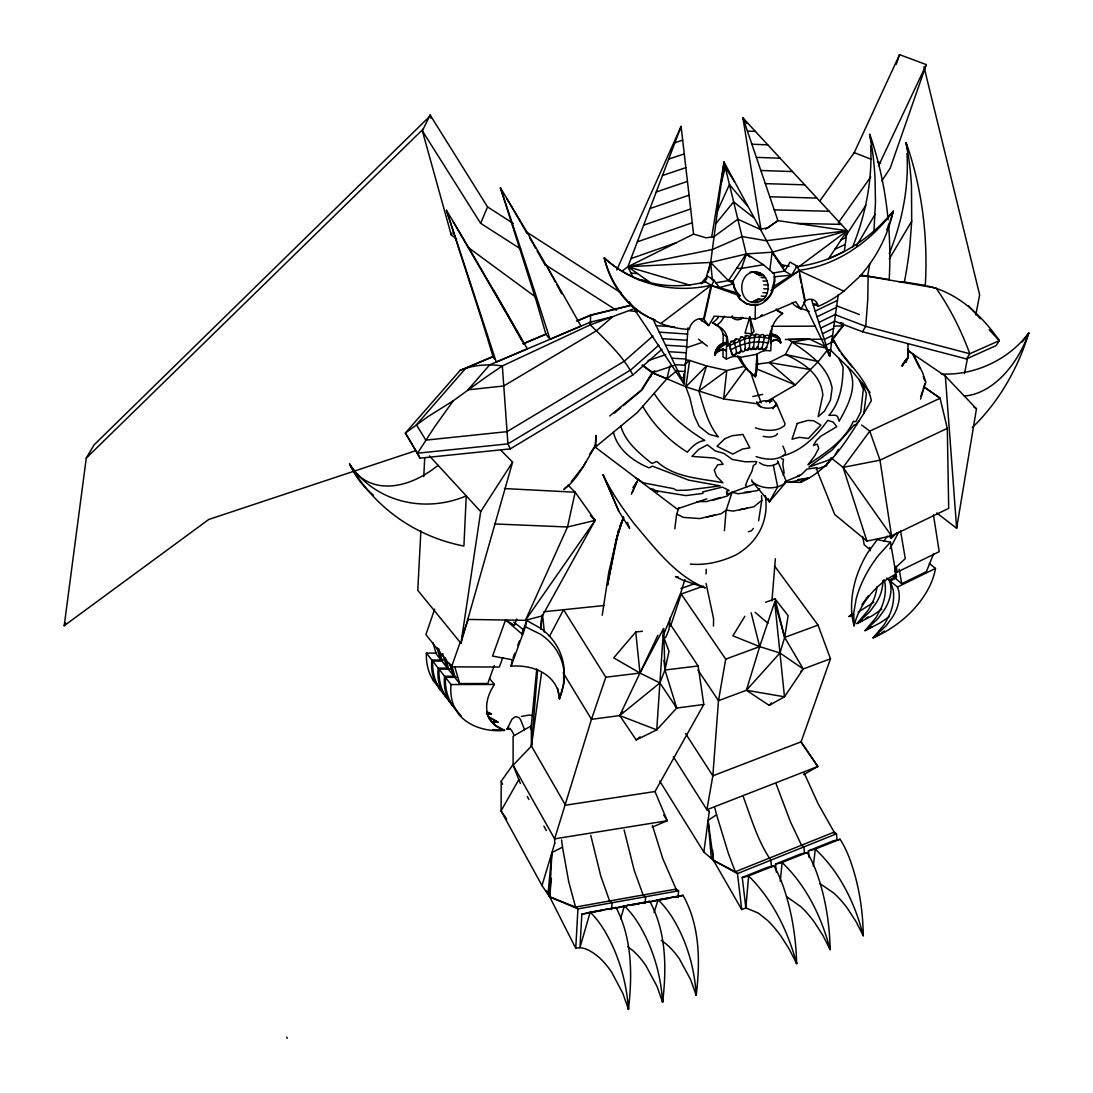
<?xml version="1.0" encoding="UTF-8"?>
<svg xmlns="http://www.w3.org/2000/svg" width="1093" height="1093" viewBox="0 0 1093 1093"><rect width="100%" height="100%" fill="white"/><g stroke="black" fill="none" stroke-linecap="round" stroke-linejoin="round"><path stroke-width="1.5" d="M829.71 352.971L829.696 356.332L803.56 301.996M512.918 764.758L501.236 781.208L501.059 810.897L541.991 885.576L549.683 896.82L575.751 948.314C584.181 945.923 592.174 951.962 598.472 956.881A60.375 29.333 68.7 0 1 611.725 972.333L622.86 993.346L628.461 1009.358C632.41 975.339 632.287 938.491 616.028 907.463L581.845 914.158L579.973 947.508L590.206 912.136A66.086 28.568 69 0 1 604.183 930.061C618.529 954.025 626.562 981.569 628.461 1009.358L628.024 1003.661M723.06 348.776L722.979 356.81L726.353 359.119L731.039 357.083A18.854 15.37 -55.4 0 1 740.275 357.37L756.984 354.255A18.745 15.165 -56.1 0 1 766.193 350.539L770.756 350.839L771.713 328.815M723.115 343.953L723.197 334.321A23.472 19.373 -55.9 0 0 717.705 325.7M726.353 359.119L726.585 336.589A23.527 19.401 -55.9 0 1 727.214 345.497L729.632 345.497L746.068 338.461L759.43 336.945L769.13 338.379L766.63 347.67A2.61 2.118 -56.8 0 1 763.747 349.815A2.61 2.118 -56.8 0 1 762.299 347.055L764.444 337.491A2.869 2.336 -57.1 0 1 767.655 335.25A2.869 2.336 -57.1 0 1 769.13 338.379M713.483 626.166L713.592 618.843L706.078 583.443M749.456 347.683L749.607 337.846A2.883 2.35 -56.9 0 1 752.298 334.813A2.883 2.35 -56.9 0 1 754.635 337.218L753.596 347.123A2.364 1.926 -56.6 0 1 751.397 349.623A2.364 1.926 -56.6 0 1 749.456 347.683A2.364 1.926 -56.5 0 1 747.448 350.361A2.364 1.926 -56.5 0 1 745.317 348.653L744.565 339.062A2.883 2.35 -56.8 0 1 746.984 335.783A2.883 2.35 -56.8 0 1 749.607 337.846L749.443 337.737M699.807 318.773L708.66 325.591L714.262 316.15L755.14 318.992L755.372 305.111A24.169 19.824 -58.9 0 0 758.378 304.182M770.743 342.546L770.196 334.772L772.778 334.554A11.9 9.646 -56.9 0 1 780.634 342.847A8.881 6.599 -60.8 0 0 770.743 342.546L770.059 342.095A8.812 7.132 -56.9 0 1 780.634 342.847A11.955 10.247 -57.5 0 0 780.019 340.169M680.994 129.835L681.076 126.433L616.766 269.985M775.374 558.769L771.945 600.904M899.402 281.994L904.362 282.049A286.885 186.876 -72.3 0 0 909.909 245.31L911.699 221.223L911.494 186.206A273.619 178.883 -72.1 0 0 907.887 153.102L905.933 142.582L907.887 150.629M873.949 231.074L875.479 202.26L875.042 178.719A277.649 178.296 -72.4 0 0 871.558 145.109L869.645 134.453L871.995 144.249M706.051 573.989L706.242 569.289M561.583 839.984L562.499 847.157L551.91 852.581L549.683 896.82L577.937 908.884L678.589 890.822L678.097 897.517M420.887 530.938L417.772 590.329L460.973 643.312L512.59 462.134L500.922 450.33M423.742 476.644L424.726 457.967M595.89 435.301L595.275 447.174L677.004 508.942L706.788 498.9M575.751 948.314L577.937 908.884L575.546 907.067L549.683 896.82L546.445 890.918M611.643 909.567L612.066 902.763L609.621 900.96L600.795 876.135L590.753 835.271M645.157 903.487L645.608 896.738L643.121 894.962L634.213 870.37L624.103 829.888M554.697 843.345L554.629 838.864L591.477 719.317L605.809 677.223L639.992 673.056L663.56 628.557L656.743 729.864L636.194 739.92L619.731 715.573L657.904 635.265M688.016 327.791L684.095 383.985L629.349 301.791M669.968 618.187L669.08 629.486L665.637 637.67M842.826 322.954L842.58 326.042L832.374 339.144L831.172 342.205M669.148 622.655L698.14 665.965L703.783 704.466L655.008 791.523L565.518 805.199L531.444 746.054L537.619 669.654M540.912 628.912L542.005 615.332M854.466 621.89L854.152 625.838A48.925 27.667 -52.1 0 1 865.875 600.317C873.676 589.414 883.813 579.905 896.041 574.18L890.44 542.224L877.214 539.641L867.815 552.552A66.359 38.624 -65.7 0 0 854.835 582.583C851.201 596.641 850.053 611.738 854.152 625.838L853.715 613.173L856.174 598.964A72.439 39.225 -55.3 0 1 879.004 554.779L890.44 542.224M723.47 168.868L724.031 162.119L775.839 257.798M596.191 436.08L595.275 447.174L637.192 412.635L666.894 378.779L676.991 370.636M742.27 877.447L767.327 867.364L773.899 865.902A63.572 18.718 78.2 0 1 782.588 884.565C791.619 909.909 795.991 936.81 796.647 963.671L789.324 949.257L780.976 936.154A58.093 22.967 60.8 0 0 767.45 920.361L758.392 913.12L745.836 907.9L742.27 877.447L748.65 876.053L745.836 907.9L741.723 909.567L713.456 860.328L703.851 852.103L659.762 781.126M547.989 894.347L551.91 852.581M551.418 878.376L549.683 896.82L549.123 893.514M536.759 668.902L531.253 725.861L531.444 746.054L513.109 765.209L520.364 783.49M540.652 628.68L541.95 615.277M724.413 530.624L726.053 510.786L732.023 492.315L737.98 493.749L750.672 492.096M780.238 881.026L782.151 862.568L775.524 864.057L776.426 872.378M602.229 615.25L608.801 572.131L618.556 530.788L623.475 517.098L615.701 541.677L607.489 585.315L618.556 530.788L615.701 541.677L623.475 517.098M813.315 866.025L815.31 849.22L808.451 850.805L809.121 857.458M674.818 528.807L676.663 513.983L678.903 507.903M416.091 450.576L208.79 519.448L64.2 625.729L86.279 458.09L94.094 444.851L429.221 116.842M769.773 270.367L772.164 252.21L847.143 230.76L844.274 251.404L828.562 258.768L847.143 230.76L742.939 117.935L761.124 230.295M708.373 272.239L710.655 262.429L724.031 162.119L746.218 253.904L749.948 257.101M703.851 852.103L709.302 811.32M784.842 481.986L800.65 482.368C830.543 469.239 846.815 439.728 863.771 413.523L866.421 393.671L862.227 383.219M531.444 746.054L541.609 672.291M838.249 294.768L829.696 356.332L811.539 299.701M744.961 366.196L726.777 370.527L706.529 365.895L698.878 390.98C703.605 406.828 707.745 423.66 718.347 436.845L709.193 434.317L699.124 426.297L694.028 415.203L689.874 397.92L685.817 386.799L689.628 360.444L686.431 359.966M460.973 643.312L480.701 511.579L512.59 462.134M758.597 520.733L761.821 500.334L761.52 495.662M711.625 237.495L724.031 162.119M753.596 347.123A2.541 2.063 -56.7 0 0 755.468 349.405A2.541 2.063 -56.7 0 0 757.982 346.891L759.594 337.054A2.869 2.336 -57.1 0 1 762.682 334.554A2.869 2.336 -57.1 0 1 764.444 337.491L763.747 337.04A2.869 2.336 -57.1 0 0 763.829 336.33M936.756 512.959L956.635 528.288L976.473 408.823L945.363 376.088L909.39 351.645M703.386 586.121L681.199 594.032L725.697 659.134L718.484 700.709L712.841 775.839L706.898 809.735L709.275 811.484M964.545 373.56L967.428 358.477M975.789 314.934L979.642 294.837L923.981 66.755M511.1 666.129L525.432 626.822L526.717 620.469L541.117 628.612A72.37 62.451 -14.5 0 1 560.244 652.849C566.242 667.495 565.395 684.273 559.452 698.796A53.133 40.086 -20.9 0 0 549.151 677.223C538.876 668.083 524.503 665.2 511.1 666.129L512.467 659.544M684.86 579.591L680.966 592.269L663.027 636.017M708.66 325.591L703.605 318.869L711.051 285.314A152.296 132.198 -63.4 0 1 653.956 284.713L644.884 282.021A152.296 132.198 -63.4 0 1 604.251 257.852A118.727 96.553 -60 0 0 640.553 312.53L648.436 317.107M704.193 319.265L711.652 285.697L714.03 280.232L707.362 276.023L704.999 281.447L701.282 283.715M756.629 272.075C736.901 269.998 736.737 305.166 756.711 302.46C773.393 299.564 771.207 270.668 753.692 271.952M670.064 365.882L666.894 378.779L685.817 386.799L723.621 398.904L758.351 403.973M530.474 728.963L531.253 725.861L513.109 736.258L513.109 765.209L554.629 838.864L667.249 820.747L655.008 791.523M755.072 483.844L726.872 494.255L727.173 493.039M721.148 183.706L725.274 167.256L734.482 181.698M751.697 479.841L752.298 481.726L769.349 501.837L785.58 482.71L786.086 480.865L777.615 461.014L777.67 463.036C772.737 467.025 764.116 466.574 759.334 462.503M749.757 316.861L745.002 333.092L751.765 333.734L754.033 331.452L749.757 316.861L751.765 333.734M541.991 885.576L554.752 843.168M777.396 433.47L777.096 434.44C773.434 437.815 767.71 437.227 763.16 436.367M620.578 918.721L624.431 905.947L649.802 901.356C666.457 931.864 666.675 968.576 662.618 1002.267L657.03 986.405L645.881 965.597A59.883 29.784 68.4 0 0 632.519 950.323L627.833 946.757M740.043 295.875L737.707 293.156A25.877 23.704 -77.5 0 1 733.485 283.784L728.471 280.641L710.655 262.429L704.999 281.447L711.652 285.697L740.043 295.875L737.966 296.244L739.893 299.086L746.833 304.073L757.039 305.22A25.002 21.997 -86.5 0 0 772.97 290.615L774.896 280.628L774.131 273.878L763.447 264.725L746.546 253.918L710.655 262.429L627.901 266.747L621.849 271.283M920.88 396.24L922.752 390.215M920.538 399.136L925.867 382.058L922.328 372.085L913.038 353.667M654.079 912.559L658.068 899.853L683.002 895.345C700.039 925.361 700.326 961.908 696.186 995.313L690.626 979.574L679.436 958.971A59.405 30.221 68.1 0 0 665.992 943.874L661.265 940.349M923.257 388.616L924.774 383.793M670.487 626.439L681.199 594.032M631.535 304.988L590.616 315.057L590.357 325.222M747.967 687.333L746.41 690.257L769.185 705.381L784.487 696.801L803.259 668.971L784.665 637.41L774.718 602.038L759.676 646.619L746.41 690.257L718.484 700.709L697.949 669.968M434.672 609.115L425.901 634.609L451.532 666.867L499.351 667.017L502.739 657.672M896.26 64.337L899.58 54.65L926.29 64.61L890.221 168.103L881.819 180.932M451.532 666.867L460.372 641.714M462.038 637L468.118 619.704M685.53 733.471L712.841 775.839L801.114 741.819L830.475 658.778L818.029 625.114L774.554 565.969M746.546 253.918L741.382 268.441L733.13 280.874L733.99 287.664L738.226 296.654A24.989 21.983 -86.5 0 0 757.039 305.22M516.757 618.993L514.448 625.36L505.567 619.881L492.547 656.06L513.218 659.94M494.255 665.555L487.765 683.521L459.675 683.562L455.467 678.247L451.477 664.667M513.041 657.986L514.748 653.3M517.686 645.58L519.421 640.826M521.73 634.486L526.717 620.469M783.189 475.277L784.118 472.832L782.82 464.306L783.503 459.292L781.29 458.718M650.321 377.29L652.138 372.713L654.789 370.732M781.372 266.173L781.864 264.943L772.164 252.21L746.218 253.904L728.471 280.641L715.86 282.786M933.627 553.632L926.399 571.625L901.725 583.703L896.328 579.194L894.634 569.549M852.581 247.1C865.574 215.02 872.501 180.181 870.656 145.519M889.278 253.467C902.162 221.92 908.952 187.6 906.985 153.485M623.556 517.672L620.1 526.075L623.666 518.328M520.637 248.931L480.633 223.314L487.546 206.905L430.123 115.011L422.363 130.859L451.245 234.995L456.724 239.025M774.636 276.734L774.404 276.775A25.89 21.273 -84.4 0 1 772.491 287.131C772.259 291.585 770.866 295.998 764.048 301.053M451.245 234.995L452.092 233.069M632.273 492.356L636.891 481.904L631.358 494.282M785.225 481.48L799.762 475.633L797.371 475.933L801.579 474.471L806.825 469.17L817.195 467.558L816.307 469.252L826.185 465.755L827.524 462.749M905.318 362.452L907.108 358.436M905.919 362.343L908.31 356.974L907.887 344.076M717.541 210.758L729.455 184.567L747.516 206.085M830.885 343.68L833.016 339.021L843.222 325.919L841.35 323.186M819.695 201.167L854.234 152.637L899.58 54.65M878.622 165.712L926.29 64.61M585.889 461.656L583.703 465.96L571.325 481.589M589.537 454.51L595.548 445.042M549.451 636.386L563.551 609.703L605.809 677.223M889.921 548.809L898.678 532.291M825.775 346.877L809.312 338.939L792.029 342.191L785.389 354.474L769.171 362.521L756.315 364.297M64.2 625.729L65.703 623.01M568.018 485.155L575.178 492.219L595.125 520.377L542.36 615.851L525.405 620.332L467.585 619.43M518.82 779.582L501.059 810.897L506.565 818.917M792.193 302.406L793.901 304.865L800.814 309.1L805.336 301.313L799.188 270.736L797.043 266.132L790.075 262.06L784.665 271.064L772.409 273.154M489.541 678.507L494.378 684.45L491.467 689.41A53.051 33.664 -33 0 0 488.557 716.94C491.467 723.621 497.684 728.252 504.515 730.384C484.568 732.392 460.754 724.782 453.294 704.438A79.406 52.833 -35.7 0 1 451.04 684.532L445.397 677.318L457.011 677.318M856.516 245.939L875.11 214.283M863.771 413.523L871.326 400.694C866.872 376.429 843.29 360.95 833.016 339.021L839.397 350.867M835.257 454.606L838.399 449.278M889.319 258.904L911.699 221.223M772.491 287.131L791.605 275.176L797.043 266.132M744.825 616.315L732.884 635.825L759.676 646.619L779.965 652.972L803.259 668.971L830.475 658.778M673.479 365.609L652.835 372.59L642.083 389.873L623.27 405.681M834.301 321.028L862.404 331.726L865.738 326.383L867.801 299.072L868.129 275.463M908.31 356.974L902.108 366.018L908.31 356.974L908.133 349.009M906.835 358.504L902.394 364.994M862.404 331.726L966.444 358.914L969.805 353.763L999.344 340.633C981.897 315.576 957.946 292.651 927.329 285.983M845.354 236.539L865.929 205.17M883.731 541.486L887.284 536.089M868.307 595.822L861.912 604.675M632.874 487.697L638.64 479.294M902.394 364.843L905.045 360.963M826.185 465.755L831.828 457.598M590.316 515.609L595.125 520.377L525.405 620.332L567.527 526.99L575.178 492.219L504.447 488.557M772.874 408.796L776.454 403.659L772.614 398.795L769.554 402.88M838.249 222.89L870.738 176.875M746.3 368.081L723.621 398.904L726.777 370.527L698.878 390.98M923.708 386.84L940.089 398.248L947.303 428.374L948.697 508.368L891.519 535.953L866.927 541.076L843.099 467.38L869.782 431.134L940.24 398.18L923.845 386.785M622.709 711.57L619.731 715.573L591.477 719.317L563.196 672.837M632.56 309.305L590.357 324.853L580.383 329.458L502.329 365.95L485.593 377.358L453.281 400.748L434.304 427.308L417.526 453.199L420.026 458.158L510.24 448.895L632.847 374.981L661.975 349.227M508.682 726.995L507.002 729.168L510.322 728.471M766.043 401.91L795.321 384.955L818.315 361.551L827.715 349.651M753.405 528.384L751.424 530.815L748.35 531.704M859.371 420.463L855.313 425.437L854.439 424.726L832.074 450.043L808.916 467.053L828.248 460.262L832.989 457.407M715.819 223.655L733.635 201.877L753.692 217.657M800.65 482.368L802.795 479.745M596.231 444.906C586.108 460.098 578.948 478.283 563.715 489.568M642.411 631.262L635.743 632L613.719 657.863L639.992 673.056L659.899 682.92L676.731 708.045L703.783 704.466M493.203 356.345L460.208 370.322L405.38 433.047L420.026 458.158M701.023 283.347L705.928 277.786L706.843 278.783M663.97 660.227L664.968 670.009L676.731 708.045L656.743 729.864L619.731 715.573L659.899 682.92L664.968 670.009L668.998 651.387L663.123 635.552M769.185 705.381L771.467 702.949M800.978 671.403L803.259 668.971M741.573 317.708L742.256 317.339M741.382 318.609L742.092 318.049M785.58 482.71C776.686 490.115 760.878 489.268 752.298 481.726M685.817 386.799L706.529 365.895L689.628 360.444L684.573 364.516M889.21 535.925L891.314 538.303L896.916 532.674M852.198 613.433L849.111 616.534L853.633 614.444M86.279 458.09L423.278 128.988M894.743 568.428L905.277 558.646L900.55 530.925M715.683 350.716L718.005 348.653M658.833 345.156L630.893 369.83L507.944 443.867L417.526 453.199L405.38 433.047L427.787 416.775L453.281 400.748M652.972 335.961L624.199 361.264L507.015 431.653L425.805 440.137L416.419 424.767L465.686 368.327L493.052 356.728L494.664 359.392M813.902 303.745L818.206 306.341A117.197 94.804 -66.5 0 0 843.864 291.162L859.084 277.103A117.197 94.804 -66.5 0 0 893.241 211.14A149.331 124.807 -61.5 0 1 855.505 244.928L847.02 250.024A149.331 124.807 -61.5 0 1 795.909 266.719M614.485 413.045L620.756 407.785M564.33 488.667L568.237 485.511M761.821 500.334L753.801 506.797L739.674 509.68M852.581 613.76L849.111 616.534L851.925 614.963M636.194 739.92L640.115 736.832M732.023 492.315L727.132 496.072L713.005 500.184M873.772 602.202L858.128 612.217M881.819 609.143L871.995 615.905L857.035 623.556L868.266 610.208L873.471 600.262A46.521 33.555 -49.1 0 0 876.996 586.736M889.483 616.493L880.07 622.942L865.028 630.647L876.326 617.231L881.573 607.243A46.78 33.596 -49.1 0 0 884.797 582.46L884.032 579.522M705.586 281.83A152.036 124.643 -64.6 0 1 651.305 282.95L642.711 280.559A152.036 124.643 -64.6 0 1 604.251 257.852A118.987 102.469 -62 0 0 643.627 314.661L660.787 323.514L711.051 285.314M797.863 267.457L847.143 230.76L777.915 220.636L765.537 229.12M721.216 349.432A8.963 6.954 -63.8 0 1 724.919 349.842L726.271 350.757A8.963 7.651 -46 0 0 714.685 355.061A12.05 9.728 -64.3 0 1 722.446 343.27L725.001 342.464L726.353 343.38L715.997 350.921L722.145 350.061M759.785 488.803L757.121 490.716L744.47 492.356M771.002 290.492L799.188 270.736L798.559 270.367A149.727 119.875 -68.3 0 0 849.958 251.65L857.95 246.267A149.727 119.875 -68.3 0 0 893.241 211.14A116.896 96.239 -57.8 0 1 890.085 221.319M609.785 415.941L641.4 390.01L652.138 372.713L666.894 378.779L652.138 372.713L641.96 365.253M756.711 302.46L751.97 302.146L758.392 298.963L763.146 299.263M758.72 298.976L752.312 302.16M881.627 632.847L884.387 630.989M865.465 618.665L868.197 616.821M711.338 858.524L708.086 820.392L716.571 814.763L714.836 807.973M774.404 276.775L791.605 275.176L799.188 270.736M803.642 774.623L817.824 766.466L801.114 741.819M880.248 633.79L873.116 637.82L884.483 624.322L889.77 614.293A47.04 33.637 -49.1 0 0 893.063 589.414L890.18 580.943L896.246 577.978M872.132 626.644L865.028 630.647L877.98 618.665L884.483 609.744A49.24 30.522 -36.2 0 0 890.33 583.676L889.115 580.041L886.724 578.033M862.678 620.373L857.035 623.556L869.905 611.629L876.354 602.749A48.98 30.522 -36.2 0 0 882.679 580.656M746.847 123.495L742.939 117.935L777.915 220.636L767.737 227.931L759.867 229.202L737.83 219.215L714.098 236.566L706.133 237.85L693.563 234.107L627.901 266.747L632.82 277.021M827.893 350.716L830.68 349.336M826.089 345.074L831.65 342.341M824.286 339.431L832.62 335.346M890.18 580.943L897.462 587.05L935.485 568.442L929.296 563.455M822.469 333.775L833.59 328.351M894.675 570.027L897.216 572.131L939.215 551.664L933.463 514.94M893.364 576.721L896.26 575.314M889.115 580.041L896.697 576.353M818.835 322.449L835.53 314.36M820.652 328.119L834.56 321.356M817.017 316.779L836.5 307.365M815.2 311.095L837.47 300.37M813.37 305.398L816.321 303.977M947.303 428.374L879.988 460.167L843.099 467.38L831.131 457.926M834.874 249.259L845.244 244.408M841.173 239.763L846.214 237.413M966.444 358.914L996.065 345.634L999.344 340.633L989.165 329.744M550.025 339.281L580.97 326.083A300.151 18.567 60 0 0 561.023 290.82L527.072 232.358A286.68 17.843 60 0 0 506.974 198.68L500.43 187.846A291.093 8.02 72 0 1 550.011 339.254M755.14 318.992L795.69 301.709L800.814 309.1M652.179 827.141L667.249 820.747L663.683 814.941M523.055 343.694L546.623 333.707M576.476 321.055L590.616 315.057M523.615 343.694L523.192 342.71L523.656 343.762L545.899 334.335L549 338.038M577.924 320.755L590.493 315.426L631.563 305.33M747.721 876.258L773.899 865.902M781.194 862.787L807.14 852.513A63.216 19.524 78.1 0 1 816.047 870.984C825.283 896.11 829.628 922.916 830.134 949.639L822.824 935.307L814.463 922.314A57.833 23.622 60.5 0 0 800.814 906.671L787.192 897.052M814.312 849.452L840.052 839.26A62.875 20.316 78 0 1 849.179 857.527C858.592 882.461 862.923 909.157 863.265 935.758L855.983 921.508L847.594 908.597A57.56 24.265 60.3 0 0 833.836 893.118L820.037 883.65M837.129 840.326L836.5 833.822L834.15 832.115L735.288 871.777L713.456 860.328L708.086 820.392M775.524 864.057L800.336 854.07L807.14 852.513M808.451 850.805L833.003 840.927L840.052 839.26M782.561 455.904C802.276 450.903 816.225 436.093 827.77 420.368L833.126 422.062L836.801 426.707L821.007 436.08L816.28 440.616L813.424 445.479L817.263 444.113L818.725 448.267L815.023 455.467L808.028 464.744C825.365 452.857 844.22 441.217 853.36 421.297L855.819 421.693L860.778 411.979L863.32 389.231L859.03 379.449M725.697 659.134L759.676 646.619L751.151 612.777M818.029 625.114L784.665 637.41L779.965 652.972L746.41 690.257L784.487 696.801L774.718 602.038M460.208 370.322C473.474 364.857 488.229 363.791 502.329 365.95L507.944 443.867L510.24 448.895M765.606 602.27L775.019 598.868L788.121 615.646L784.665 637.41L775.019 598.868M680.939 588.553L695.339 583.43M630.989 258.59L676.034 242.824M637.342 241.84L692.252 222.767M643.654 225.158L690.653 208.982M649.952 208.544L689.055 195.196M656.237 191.999L687.456 181.411M662.481 175.508L685.857 167.653M648.094 360.581L665.678 354.679M686.445 347.711L702.43 342.355L707.362 346.071M668.697 159.086L684.259 153.908M674.9 142.732L682.674 140.164M760.714 315.645L762.217 315.153M521.443 716.448L529.176 715.041L533.015 715.642M720.601 497.479L706.433 501.591L697.102 501.564M762.682 394.382L752.817 396.527M607.503 909.513L616.028 907.463M615.878 907.996L624.431 905.947A65.553 29.142 68.8 0 1 638.531 923.681C652.917 947.33 660.91 974.696 662.618 1002.267L662.344 998.893M595.125 520.377L567.527 526.99L494.61 523.943M641.099 903.433L649.802 901.356M674.121 897.462L683.002 895.345M714.726 515.104L699.834 518.56L683.275 517.385L676.663 513.983M706.365 517.139L721.216 513.696L726.258 510.13L733.225 511.087L747.393 508.19M789.201 482.341L808.888 478.037L797.685 479.622M725.67 342.929L723.033 343.667A12.009 9.837 -55.9 0 0 714.685 355.061A8.908 7.296 -55.8 0 1 719.631 350.361M727.214 345.497L729.127 345.156A2.883 2.364 -56.4 0 1 729.045 343.776M768.966 338.27L770.838 337.928A23.185 18.704 -57.6 0 1 782.684 313.459A15.261 12.378 -58.7 0 1 776.221 308.923M843.222 325.919L834.096 326.069M726.353 343.38L723.607 344.049A12.05 9.933 -47.3 0 0 714.685 355.061A8.963 6.954 -63.8 0 1 719.29 350.115M589.004 912.423L614.785 907.764M623.188 906.234L648.545 901.657M656.797 900.154L681.718 895.645M581.845 914.158L602.694 910.387M617.449 907.709L626.904 906.001M630.06 905.428L639.514 903.72M662.549 899.553L649.324 901.944L658.068 899.853A65.02 29.675 68.6 0 1 672.263 917.396C686.705 940.759 694.656 967.947 696.186 995.313L695.763 990.272M665.856 898.952L669.162 898.35M675.351 889.798L678.589 890.822L676.061 889.074L575.546 907.067L568.702 881.668L562.499 847.157M733.321 283.811L719.385 287.568L711.652 285.697M763.447 264.725L741.382 268.441L736.682 268.263M847.143 230.76L766.015 240.72L742.024 236.553L712.376 249.491L627.901 266.747L681.076 126.433L693.563 234.107M769.499 334.321L772.191 334.171A11.955 10.247 -57.5 0 1 779.473 338.953M698.14 665.965L664.968 670.009L663.56 628.557M543.918 611.752L604.306 605.495M809.312 338.939L788.477 339.445C806.566 352.329 827.36 364.434 832.142 388.042L830.434 400.161L824.477 411.132L818.138 416.693L822.838 395.092C820.898 373.956 803.041 362.685 785.389 354.474L818.315 361.551M491.604 722.268L497.93 722.118L488.995 717.117M486.699 714.057L491.44 713.961L486.74 711.734M785.211 339.472L822.237 339.213M771.262 326.315L815.405 326.151M451.054 684.532L494.378 684.45M450.562 669.162L438.976 669.135L444.564 676.253L454.524 676.266M442.528 661.087L432.637 661.046L438.17 668.096L448.075 668.11M436.613 653.122L426.379 653.054L431.831 660.022L443.362 660.076M796.783 223.396L841.268 224.393M774.24 209.87L829.136 211.263M769.773 196.754L816.949 198.079M765.305 183.624L804.735 184.84M760.837 170.494L792.466 171.56M756.37 157.365L780.156 158.225M751.888 144.221L767.792 144.85M750.167 272.02L753.104 272.143M492.929 721.926L497.93 722.118L487.683 716.38M747.421 131.078L755.386 131.42M760.031 273.045L755.277 272.84L758.323 274.78L763.078 274.985M859.644 276.01L868.129 276.365L936.018 288.06C950.241 308.281 961.253 330.619 969.805 353.763L865.738 326.383L834.505 314.429M758.925 275.45L763.693 275.655M486.453 713.743L491.44 713.961L487.15 712.253M761.152 277.554L765.578 277.759M762.9 280.969L767.341 281.174M728.471 280.641L733.13 280.874M763.816 284.781L768.256 285.013M650.267 488.94L653.095 489.09L657.808 492L655.8 490.716L685.857 495.594L702.977 493.394L702.758 491.891L722.446 487.095L729.099 490.497L726.544 491.263L726.872 494.255M763.829 288.757L768.256 289.003M762.928 292.623L767.354 292.883M681.007 377.55L684.532 377.754M761.193 296.107L765.619 296.381M677.92 371.101L684.969 371.524M671.717 358.162L685.83 359.037M674.818 364.638L685.393 365.281M665.5 345.197L686.705 346.549M668.602 351.686L686.267 352.793M755.359 301.026L760.1 301.326M662.385 338.693L687.142 340.292M656.128 325.646L674.586 326.889M659.257 332.176L687.579 334.048M630.921 273.059L637.479 273.551M639.118 280.04L647.521 280.669M629.787 310.781L637.328 311.724M690.366 564.097C706.078 565.505 721.544 561.693 735.685 555.039C757.763 542.647 769.117 520.828 765.373 495.716M492.916 729.591L504.515 730.384L495.539 725.369L488.694 718.238M904.362 282.049L925.443 285.423M791.605 275.176L784.665 271.064L781.864 264.943L789.255 266.159M792.029 342.191L825.42 347.765M810.446 369.571L769.171 362.521L795.321 384.955L757.681 369.311M678.411 577.118L675.474 576.598L682.128 579.85L705.354 587.87C675.214 575.751 654.57 547.579 633.967 523.479C622.518 508.054 611.247 492.315 603.104 474.827L618.87 511.387L629.595 528.425L627.423 522.413M771.945 401.295L764.69 400.721L760.427 401.555L757.982 403.153L758.009 405.066C762.955 408.96 771.426 409.369 776.522 405.571L775.47 402.73M861.202 275.053L869.099 276.556M703.605 318.869L699.069 318.76A11.736 9.714 -56.4 0 0 689.191 329.43A118.987 102.469 -62 0 1 660.787 323.514M753.35 272.212L758.665 274.794M689.861 285.15L627.901 266.747L651.264 283.319M737.707 293.156L719.385 287.568L714.03 280.232M755.427 427.855C764.594 430.806 776.686 432.254 784.501 425.573L785.02 423.797L776.454 403.659M756.11 456.614C765.196 459.661 777.355 461.096 785.034 454.278L785.553 452.475L782.93 446.094M833.344 832.716L836.5 833.822L737.474 873.58L713.456 860.328L712.595 850.19M796.838 306.75L809.326 311.505M836.159 305.616L859.358 314.524M854.234 152.637L871.285 159.291M877.488 161.709L880.589 162.925M525.432 626.822L540.12 634.036A79.256 61.358 -16.5 0 1 563.742 669.749L563.633 684.218L559.452 698.796L557.635 688.303M649.829 317.708L655.39 320.126M779.801 339.158L770.893 335.223L773.379 334.936A11.955 9.045 -56.4 0 1 780.634 342.847A8.867 7.665 -51.7 0 0 773.448 339.814M798.559 270.367L843.864 291.162M737.679 355.963L740.275 357.37A44.185 43.57 38.1 0 0 755.372 376.648A54.623 33.528 58.2 0 0 755.7 374.749M781.864 264.943L784.419 266.378M805.336 301.313L804.708 300.944L809.08 299.277A11.504 9.263 -58.5 0 1 818.206 306.341M635.962 478.242L643.463 482.874L673.657 488.667L676.731 490.402L686.841 490.183L720.164 485.879L688.645 480.114L652.494 466.178L649.023 467.831C633.284 461.396 617.313 449.483 613.446 432.2M782.684 313.459L778.653 310.945A15.22 12.365 -58.7 0 1 776.74 310.33M544.915 264.479L616.356 310.221M747.339 486.699L745.535 485.552L747.325 480.647L752.134 470.769L753.268 465.618L755.7 464.074L756.684 461.574L745.317 461.792L732.31 459.456L723.894 453.376L715.314 450.944L707.362 444.837L698.673 449.455L691.937 456.396L714.467 458.049L720.26 460.495L723.129 464.252L717.732 464.785L714.275 470.072L716.434 476.179L722.856 482.778C700.176 478.16 675.064 478.051 656.866 461.478L651.824 463.446C639.419 453.404 625.264 442.091 620.824 426.12M487.546 206.905L513.204 223.423M526.02 231.675L621.507 293.17M740.685 317.489L741.887 318.268M770.838 337.928L770.319 337.587A23.185 18.704 -57.6 0 1 770.647 330.783M759.43 336.945L759.594 337.054A2.883 2.336 -57 0 0 757.517 334.403A2.883 2.336 -57 0 0 754.635 337.218L754.457 337.109M767.19 342.574L767.873 343.024C755.277 340.169 741.915 343.352 730.944 349.856L730.261 349.391M762.668 341.836L763.365 342.287M758.105 341.522L758.788 341.972M766.63 347.67L765.933 347.219A2.61 2.118 -56.8 0 1 764.799 348.858M753.432 341.726L754.115 342.177M744.388 338.953L744.565 339.062A2.883 2.364 -56.7 0 0 741.737 337.286A2.883 2.364 -56.7 0 0 739.551 340.729L740.89 350.061A2.541 2.077 -56.3 0 1 739.114 353.189A2.541 2.077 -56.3 0 1 736.504 351.837L734.619 342.956A2.883 2.364 -56.6 0 1 736.491 339.336A2.883 2.364 -56.6 0 1 739.551 340.729L739.374 340.62M718.538 316.888A15.425 12.788 -57.2 0 1 712.404 322.777L716.298 325.359A23.54 19.414 -55.9 0 1 727.719 345.839M723.197 334.321L727.105 336.931M734.441 342.847L734.619 342.956A2.883 2.364 -56.4 0 0 731.408 341.89A2.883 2.364 -56.4 0 0 729.796 345.607L732.078 354.091A2.623 2.145 -56.1 0 0 734.933 355.17A2.623 2.145 -56.1 0 0 736.504 351.837M728.28 344.582L729.796 345.607M729.127 345.156L732.078 354.091M973.781 406.965L976.473 408.823M642.643 365.117L652.835 372.59M467.681 247.073L536.157 297.419M861.639 425.027L869.782 431.134L879.988 460.167L891.519 535.953L843.099 467.38M968.398 305.644L980.353 318.773M513.792 622.095L523.465 629.732L522.509 634.473L505.567 619.881M698.509 339.172L702.43 342.355M866.927 541.076L834.724 514.502L817.058 470.482M870.547 550.025L864.208 544.765L862.678 536.526M755.085 612.312L767.942 623.229M907.45 349.473L912.45 353.777L919.596 367.945M815.31 849.22C839.889 872.036 855.177 903.556 863.265 935.758L862.623 932.548M589.496 324.047C605.153 339.691 622.614 355.239 632.847 374.981M782.151 862.568C806.511 885.808 821.745 917.369 830.134 949.639L829.15 944.803M829.874 349.418L851.912 371.005L870.028 392.455M748.65 876.053C772.778 899.717 787.971 931.332 796.647 963.671L795.991 960.419M451.204 703.086L443.184 693.563L440.479 687.893A78.491 52.737 -35.6 0 1 438.156 668.096M456.478 710.218L449.537 701.788L446.846 696.118A78.942 52.792 -35.7 0 1 444.564 676.253M442.187 691.418L433.197 680.652L430.041 674.395A75.499 58.421 -34.1 0 1 426.379 653.054M448.458 699.52L439.454 688.74L436.285 682.456A75.936 58.557 -34.2 0 1 432.637 661.046M452.816 705.682L445.766 696.91L442.597 690.612A76.387 58.68 -34.2 0 1 438.976 669.135M461.219 716.011L452.16 705.176L448.991 698.878A76.838 58.817 -34.3 0 1 445.397 677.318M429.426 455.904L480.701 511.579M732.938 318.022L732.255 315.836M841.268 353.558L852.212 367.152M760.509 406.801L756.643 401.937L759.184 405.913M700.299 318.664L702.075 321.178M440.479 690.503L434.194 679.764A78.027 52.696 -35.6 0 1 431.831 660.022M800.582 741.532L817.824 766.466L706.898 809.735L673.315 756.698M840.708 323.296L842.58 326.042L841.214 322.981M772.164 252.21L784.665 271.064M674.873 705.231L676.731 708.045M777.683 260.585L779.528 263.386M422.363 130.859L480.633 223.314M834.15 832.115L818.22 803.956L804.161 773.106M642.78 406.268C653.505 425.15 668.916 440.657 687.374 452.16C692.088 446.641 697.033 441.49 704.78 440.465C685.434 428.456 666.279 412.771 654.133 393.316M507.002 198.967L520.391 221.838M453.035 221.496L506.168 312.926M446.45 210.28A291.599 1.503 71.9 0 1 496.263 362.043L527.359 348.817A300.848 11.941 59.9 0 0 507.152 313.568L473.037 255.024A287.35 11.476 59.9 0 0 452.98 221.223L446.477 210.348L482.723 322.872A186.042 5.807 72 0 1 493.052 356.728M521.224 223.3L527.113 233.451M529.627 237.823L532.974 243.643M506.933 314.265L512.275 323.583M533.808 245.092L535.461 247.988M537.114 250.884L545.298 265.285M513.109 325.045L518.137 333.843M518.984 335.319L522.345 341.235L493.489 289.987M527.236 796.469L528.903 799.434M543.89 826.103L546.391 830.543M547.47 267.252L555.367 282.008M556.952 284.959L561.693 293.812M676.061 889.074L662.809 858.688L652.357 825.324M652.999 319.115L684.095 383.985L683.74 373.929M513.806 734.455L511.415 730.083L510.035 729.017L507.002 729.168L512.002 719.167L515.445 716.584L518.806 717.486L520.405 719.262L524.585 729.659M603.104 474.827L618.87 511.387M838.768 358.121L843.072 367.043C842.881 383.944 840.449 402.238 828.877 415.367L835.312 415.203L837.484 416.351L839.137 421.215C848.141 405.407 859.412 384.162 847.594 366.783M286.735 1037.107L287.254 1038.35M501.236 781.208L502.548 784.35M923.257 376.47L924.774 380.76M750.413 371.661L761.124 402.893M776.167 784.023L790.54 822.032L801.524 845.203L803.833 846.938L804.503 853.455M500.43 187.846L536.103 300.343A185.714 10.11 72.2 0 1 545.899 334.335M743.349 796.838C751.205 818.302 757.941 841.446 770.825 860.191L771.535 866.722M897.462 587.05L898.665 590.671A49.513 30.522 -36.3 0 1 892.708 616.821L886.15 625.783L873.116 637.82C896.082 627.86 916.399 610.837 928.408 588.703A73.75 48.393 -37.6 0 0 935.485 568.442M768.297 498.613L769.349 501.837L777.683 486.891L773.311 465.29M432.896 642.588L436.312 654.024L440.37 659.147L436.968 647.698M438.607 648.491L442.624 662.003L446.736 667.195L442.72 653.655M445.452 658.027L449.018 670.077L453.171 675.324L449.606 663.26M454.797 666.935L459.675 683.562M430.123 115.011L431.025 118.304M716.571 814.763L728.485 853.783L735.288 871.777L737.474 873.58L741.723 909.567M833.016 339.021L833.754 342.273M799.529 275.19L801.155 283.237M801.797 286.462L804.393 299.332M869.659 547.484L870.247 550.681M899.197 569.193L901.725 583.703M890.768 535.187L891.314 538.303M896.192 566.256L897.216 572.131M635.743 632L639.992 673.056M542.62 615.277L544.328 632.055M710.655 262.429L712.39 280.109M945.363 376.088L956.635 528.288M755.14 373.246L755.372 376.648A53.803 51.467 0 0 1 737.898 356.427M438.102 465.331A98.698 62.711 -57.9 0 1 349.596 464.047A191.89 124.657 -49.6 0 0 373.56 495.211M869.782 134.357A281.202 197.56 -87.6 0 1 888.103 219.761M888.513 224.42A281.202 197.56 -87.6 0 1 889.196 279.548L867.555 276.078A291.093 186.234 -72.5 0 0 869.837 263.591M906.07 142.5A277.021 197.751 -87.5 0 1 925.306 285.41M972.305 427.554A175.126 128.359 -72.6 0 0 1028.8 332.928A89.421 74.474 -24.5 0 1 941.319 373.984M964.313 395.98A86.238 56.003 -72.1 0 0 1028.8 332.928A178.706 138.729 -29.3 0 1 1022.201 341.972M889.565 222.753A116.896 96.239 -57.8 0 1 886.737 229.885M762.381 315.262A9.181 7.501 -58.1 0 1 760.878 315.754M742.939 317.776A9.209 7.569 -57.6 0 1 732.16 317.025M724.14 316.137A15.466 12.802 -57.2 0 1 716.298 325.359M712.404 322.777A23.472 19.373 -55.9 0 1 716.065 324.512M730.725 341.426A2.883 2.364 -56.4 0 1 733.212 341.481M763.747 337.04A2.869 2.336 -57.1 0 1 764.048 336.357M720.656 349.992A8.908 7.296 -55.8 0 1 725.602 350.293M756.083 370.787A54.623 33.528 58.2 0 1 755.932 372.795M735.275 353.859A2.623 2.145 -56.1 0 1 734.81 354.351M734.264 354.719A2.623 2.145 -56.1 0 1 731.395 353.626M764.239 349.186A2.61 2.118 -56.8 0 1 761.548 347.861M739.865 351.44A2.541 2.077 -56.3 0 1 739.483 351.987M738.991 352.424A2.541 2.077 -56.3 0 1 736.327 352.37M742.666 351.195A2.541 2.077 -56.4 0 1 740.63 350.662M748.527 348.394A2.364 1.926 -56.5 0 1 748.213 348.927M747.79 349.364A2.364 1.926 -56.5 0 1 744.934 349.227M752.804 347.246A2.364 1.926 -56.6 0 1 752.571 347.806M752.216 348.312A2.364 1.926 -56.6 0 1 751.26 349.022M750.181 349.173A2.364 1.926 -56.6 0 1 748.992 348.298M757.135 347.068A2.528 2.063 -56.7 0 1 756.848 347.656M756.424 348.161A2.528 2.063 -56.7 0 1 755.919 348.571M754.785 348.954A2.528 2.063 -56.7 0 1 752.899 347.287M760.632 348.271A2.528 2.063 -56.7 0 1 760.1 348.64M758.966 348.913A2.528 2.063 -56.7 0 1 757.244 347.068M745.317 348.653A2.541 2.077 -56.4 0 1 743.349 351.659A2.541 2.077 -56.4 0 1 740.89 350.061M762.299 347.055A2.541 2.063 -56.7 0 1 759.649 349.377A2.541 2.063 -56.7 0 1 757.982 346.891M733.868 341.822A2.883 2.364 -56.6 0 1 736.463 338.68M740.412 337.136A2.883 2.364 -56.7 0 1 742.352 336.767M745.057 335.988A2.883 2.35 -56.8 0 1 746.3 335.332M750.331 334.882A2.883 2.35 -56.9 0 1 751.615 334.362M754.949 334.813A2.883 2.336 -57 0 1 756.165 334.075M466.246 495.88L463.91 546.049A188.392 176.082 -44.6 0 1 349.596 464.047A95.938 89.599 -22.1 0 0 466.246 495.88M756.984 354.255L755.372 376.648A44.799 29.989 70.9 0 0 756.984 354.255M797.262 423.456L792.001 439.208L799.461 437.323L808.383 438.498L820.857 425.095L813.629 420.709L807.631 420.45L797.262 423.456M489.65 364.884L468.009 389.846L503.695 385.979L596.546 330.687L612.695 316.697L590.316 322.189L489.65 364.884M724.837 438.703L717.035 446.272L732.816 454.073L742.489 449.032L749.853 447.87L742.953 434.454L732.078 435.738L724.837 438.703"/></g></svg>
